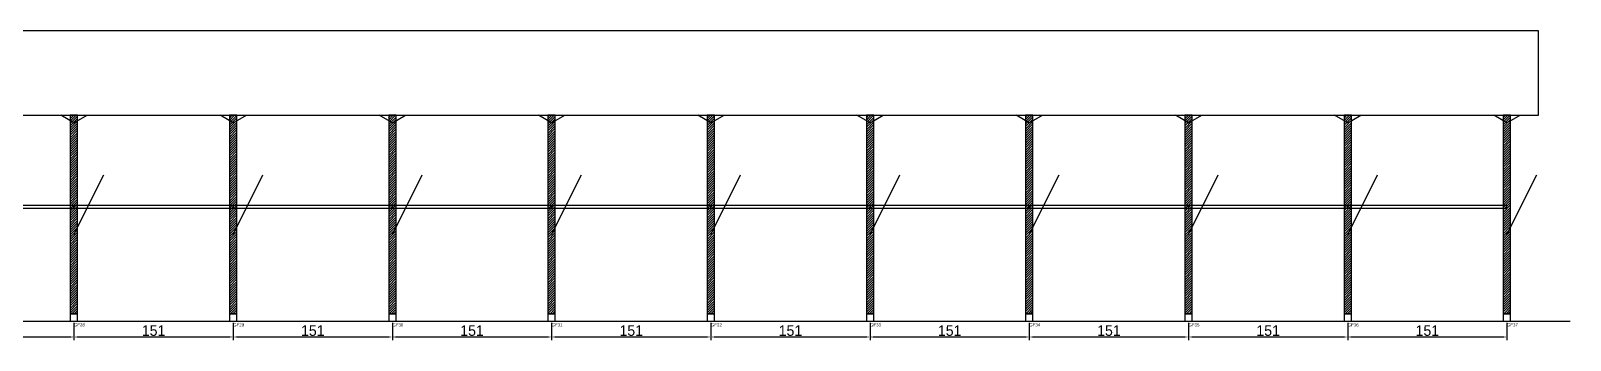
# Model space of a CAD drawing. Header units: metres. Extents: x -30 to 5528, y -25 to 308.
# Drawn here: x 4067 to 5528, y -25 to 268 of the extents above; entities that cross this region are included whole.
import ezdxf

# ---------------------------------------------------------------- set-up
doc = ezdxf.new("R2010")
doc.units = ezdxf.units.M
for name, color, linetype in [('BARRA_ANCORAGEM', 1, 'Continuous'), ('COTA', 241, 'Continuous'), ('GARFOS OK', 3, 'Continuous'), ('NOME DA VIGA', 6, 'Continuous'), ('SARR_7x7', 40, 'Continuous'), ('TIRAS REESCORAMENTO', 252, 'Continuous'), ('VIGAS', 3, 'Continuous')]:
    doc.layers.add(name, color=color, linetype=linetype)
doc.dimstyles.new('EZ DXF', dxfattribs={"dimtxt": 10, "dimasz": 3.5, "dimexe": 3, "dimexo": 1.5, "dimgap": 1, "dimtad": 1, "dimdec": 1, "dimdsep": 46, "dimcen": 2.5, "dimazin": 3, "dimtfac": 1, "dimtmove": 0, "dimatfit": 3})

msp = doc.modelspace()

# ---------------------------------------------------------------- hatches: boundary and pattern name
at = {"layer": 'COTA'}
h = msp.add_hatch(dxfattribs=at)
h.set_pattern_fill('ANSI31', scale=0.5)
h.paths.add_polyline_path([(4104.63, 0), (4111.63, 0), (4111.63, 188), (4104.63, 188)])
h = msp.add_hatch(dxfattribs=at)
h.set_pattern_fill('ANSI31', scale=0.5)
h.paths.add_polyline_path([(4255.67, 0), (4262.67, 0), (4262.67, 188), (4255.67, 188)])
h = msp.add_hatch(dxfattribs=at)
h.set_pattern_fill('ANSI31', scale=0.5)
h.paths.add_polyline_path([(4406.71, 0), (4413.71, 0), (4413.71, 188), (4406.71, 188)])
h = msp.add_hatch(dxfattribs=at)
h.set_pattern_fill('ANSI31', scale=0.5)
h.paths.add_polyline_path([(4557.75, 0), (4564.75, 0), (4564.75, 188), (4557.75, 188)])
h = msp.add_hatch(dxfattribs=at)
h.set_pattern_fill('ANSI31', scale=0.5)
h.paths.add_polyline_path([(4708.79, 0), (4715.79, 0), (4715.79, 188), (4708.79, 188)])
h = msp.add_hatch(dxfattribs=at)
h.set_pattern_fill('ANSI31', scale=0.5)
h.paths.add_polyline_path([(4859.83, 0), (4866.83, 0), (4866.83, 188), (4859.83, 188)])
h = msp.add_hatch(dxfattribs=at)
h.set_pattern_fill('ANSI31', scale=0.5)
h.paths.add_polyline_path([(5010.88, 0), (5017.88, 0), (5017.88, 188), (5010.88, 188)])
h = msp.add_hatch(dxfattribs=at)
h.set_pattern_fill('ANSI31', scale=0.5)
h.paths.add_polyline_path([(5161.92, 0), (5168.92, 0), (5168.92, 188), (5161.92, 188)])
h = msp.add_hatch(dxfattribs=at)
h.set_pattern_fill('ANSI31', scale=0.5)
h.paths.add_polyline_path([(5312.96, 0), (5319.96, 0), (5319.96, 188), (5312.96, 188)])
h = msp.add_hatch(dxfattribs=at)
h.set_pattern_fill('ANSI31', scale=0.5)
h.paths.add_polyline_path([(5464, 0), (5471, 0), (5471, 188), (5464, 188)])

# ---------------------------------------------------------------- linework, layer by layer
at = {"layer": 'BARRA_ANCORAGEM'}
for p, q in [((4108.13, 75.2), (4136.33, 131.6)), ((4259.17, 75.2), (4287.37, 131.6)), ((4410.21, 75.2), (4438.41, 131.6)), ((4561.25, 75.2), (4589.45, 131.6)), ((4712.29, 75.2), (4740.49, 131.6)), ((4863.33, 75.2), (4891.53, 131.6)), ((5014.38, 75.2), (5042.58, 131.6)), ((5165.42, 75.2), (5193.62, 131.6)), ((5316.46, 75.2), (5344.66, 131.6)), ((5467.5, 75.2), (5495.7, 131.6))]:
    msp.add_line(p, q, dxfattribs=at)
at = {"layer": 'GARFOS OK'}
for p, q in [((4108.13, 181), (4095.63, 188)), ((4095.63, 188), (4120.63, 188)), ((4108.13, 181), (4120.63, 188)), ((4259.17, 181), (4246.67, 188)), ((4246.67, 188), (4271.67, 188)), ((4259.17, 181), (4271.67, 188)), ((4410.21, 181), (4397.71, 188)), ((4397.71, 188), (4422.71, 188)), ((4410.21, 181), (4422.71, 188)), ((4561.25, 181), (4548.75, 188)), ((4548.75, 188), (4573.75, 188)), ((4561.25, 181), (4573.75, 188)), ((4712.29, 181), (4699.79, 188)), ((4699.79, 188), (4724.79, 188)), ((4712.29, 181), (4724.79, 188)), ((4863.33, 181), (4850.83, 188)), ((4850.83, 188), (4875.83, 188)), ((4863.33, 181), (4875.83, 188)), ((5014.38, 181), (5001.88, 188)), ((5001.88, 188), (5026.88, 188)), ((5014.38, 181), (5026.88, 188)), ((5165.42, 181), (5152.92, 188)), ((5152.92, 188), (5177.92, 188)), ((5165.42, 181), (5177.92, 188)), ((5316.46, 181), (5303.96, 188)), ((5303.96, 188), (5328.96, 188)), ((5316.46, 181), (5328.96, 188)), ((5467.5, 181), (5455, 188)), ((5455, 188), (5480, 188)), ((5467.5, 181), (5480, 188))]:
    msp.add_line(p, q, dxfattribs=at)
at = {"layer": 'GARFOS OK', "linetype": 'CONTINUOUS'}
msp.add_line((-30, -7), (5527.5, -7), dxfattribs=at)
at = {"layer": 'GARFOS OK'}
for points in [[(4104.63, 0), (4111.63, 0), (4111.63, 188), (4104.63, 188), (4104.63, 0)], [(4255.67, 0), (4262.67, 0), (4262.67, 188), (4255.67, 188), (4255.67, 0)], [(4406.71, 0), (4413.71, 0), (4413.71, 188), (4406.71, 188), (4406.71, 0)], [(4557.75, 0), (4564.75, 0), (4564.75, 188), (4557.75, 188), (4557.75, 0)], [(4708.79, 0), (4715.79, 0), (4715.79, 188), (4708.79, 188), (4708.79, 0)], [(4859.83, 0), (4866.83, 0), (4866.83, 188), (4859.83, 188), (4859.83, 0)], [(5010.88, 0), (5017.88, 0), (5017.88, 188), (5010.88, 188), (5010.88, 0)], [(5161.92, 0), (5168.92, 0), (5168.92, 188), (5161.92, 188), (5161.92, 0)], [(5312.96, 0), (5319.96, 0), (5319.96, 188), (5312.96, 188), (5312.96, 0)], [(5464, 0), (5471, 0), (5471, 188), (5464, 188), (5464, 0)]]:
    msp.add_lwpolyline(points, dxfattribs=at)
at = {"layer": 'SARR_7x7'}
for points in [[(4104.63, -7), (4111.63, -7), (4111.63, 0), (4104.63, 0), (4104.63, -7)], [(4255.67, -7), (4262.67, -7), (4262.67, 0), (4255.67, 0), (4255.67, -7)], [(4406.71, -7), (4413.71, -7), (4413.71, 0), (4406.71, 0), (4406.71, -7)], [(4557.75, -7), (4564.75, -7), (4564.75, 0), (4557.75, 0), (4557.75, -7)], [(4708.79, -7), (4715.79, -7), (4715.79, 0), (4708.79, 0), (4708.79, -7)], [(4859.83, -7), (4866.83, -7), (4866.83, 0), (4859.83, 0), (4859.83, -7)], [(5010.88, -7), (5017.88, -7), (5017.88, 0), (5010.88, 0), (5010.88, -7)], [(5161.92, -7), (5168.92, -7), (5168.92, 0), (5161.92, 0), (5161.92, -7)], [(5312.96, -7), (5319.96, -7), (5319.96, 0), (5312.96, 0), (5312.96, -7)], [(5464, -7), (5471, -7), (5471, 0), (5464, 0), (5464, -7)]]:
    msp.add_lwpolyline(points, dxfattribs=at)
at = {"layer": 'TIRAS REESCORAMENTO'}
for points in [[(3957.08, 100), (4108.13, 100), (4108.13, 102.5), (3957.08, 102.5), (3957.08, 100)], [(4108.13, 100), (4259.17, 100), (4259.17, 102.5), (4108.13, 102.5), (4108.13, 100)], [(4259.17, 100), (4410.21, 100), (4410.21, 102.5), (4259.17, 102.5), (4259.17, 100)], [(4410.21, 100), (4561.25, 100), (4561.25, 102.5), (4410.21, 102.5), (4410.21, 100)], [(4561.25, 100), (4712.29, 100), (4712.29, 102.5), (4561.25, 102.5), (4561.25, 100)], [(4712.29, 100), (4863.33, 100), (4863.33, 102.5), (4712.29, 102.5), (4712.29, 100)], [(4863.33, 100), (5014.38, 100), (5014.38, 102.5), (4863.33, 102.5), (4863.33, 100)], [(5014.38, 100), (5165.42, 100), (5165.42, 102.5), (5014.38, 102.5), (5014.38, 100)], [(5165.42, 100), (5316.46, 100), (5316.46, 102.5), (5165.42, 102.5), (5165.42, 100)], [(5316.46, 100), (5467.5, 100), (5467.5, 102.5), (5316.46, 102.5), (5316.46, 100)]]:
    msp.add_lwpolyline(points, dxfattribs=at)
at = {"layer": 'VIGAS'}
msp.add_lwpolyline([(0, 188), (5497.5, 188), (5497.5, 268), (0, 268), (0, 188)], dxfattribs=at)

# ---------------------------------------------------------------- texts
at = {"layer": 'NOME DA VIGA'}
for s, p in [('GF28', (4108.13, -12)), ('GF29', (4259.17, -12)), ('GF30', (4410.21, -12)), ('GF31', (4561.25, -12)), ('GF32', (4712.29, -12)), ('GF33', (4863.33, -12)), ('GF34', (5014.38, -12)), ('GF35', (5165.42, -12)), ('GF36', (5316.46, -12)), ('GF37', (5467.5, -12))]:
    msp.add_text(s, height=3, dxfattribs=at).set_placement(p)

# ---------------------------------------------------------------- dimensions: what is measured, and where the dimension line sits
at = {"layer": 'COTA'}
for base, p1, p2 in [((3957.0834, -22), (3957.0834, -7), (4108.1251, -7)), ((4108.13, -22), (4108.13, -7), (4259.17, -7)), ((4259.17, -22), (4259.17, -7), (4410.21, -7)), ((4410.21, -22), (4410.21, -7), (4561.25, -7)), ((4561.25, -22), (4561.25, -7), (4712.29, -7)), ((4712.29, -22), (4712.29, -7), (4863.33, -7)), ((4863.3334, -22), (4863.3334, -7), (5014.3751, -7)), ((5014.38, -22), (5014.38, -7), (5165.42, -7)), ((5165.42, -22), (5165.42, -7), (5316.46, -7)), ((5316.46, -22), (5316.46, -7), (5467.5, -7))]:
    msp.add_linear_dim(base=base, p1=p1, p2=p2, dimstyle='EZ DXF', dxfattribs=at).render()

doc.saveas('drawing.dxf')
